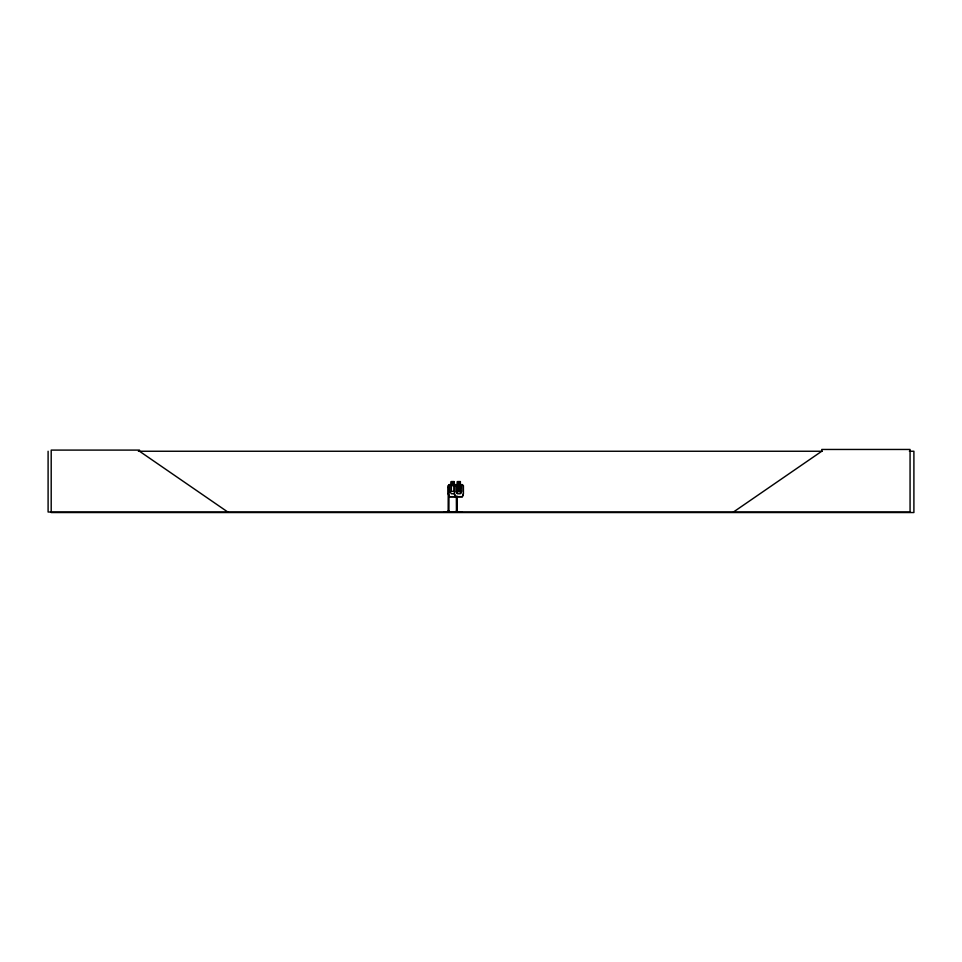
<?xml version="1.0" encoding="UTF-8"?>
<svg xmlns="http://www.w3.org/2000/svg" width="962" height="962" viewBox="0 0 962 962"><rect width="100%" height="100%" fill="white"/><g stroke="black" fill="none" stroke-linecap="round" stroke-linejoin="round"><path stroke-width="1.44" d="M463.323 493.759L462.313 496.669L449.23 496.669M455.303 496.765L454.365 493.771L454.377 485.678L455.327 484.607M454.473 485.726L455.375 484.704M733.453 512.024L821.764 451.25L821.764 449.458L910.064 449.458L910.064 512.024L48.1 512.024L48.1 451.25M138.384 451.25L822.221 451.25M909.391 451.25L913.9 451.25L913.9 512.542L51.202 512.542L51.202 450.096L139.514 450.096L139.514 451.25L227.814 512.024M454.16 481.685L451.346 481.685L451.346 484.704L449.843 485.714L449.843 491.341L451.346 493.759L454.16 493.759M460.305 481.685L457.491 481.685L457.491 484.704L455.976 485.714L455.976 491.341L457.491 493.759L460.305 493.759L461.808 491.341L461.808 485.714L460.305 484.704L460.401 481.589L457.383 481.589L457.383 484.607L454.256 484.607M460.401 484.607L462.349 484.607L463.419 485.666L463.419 493.771L462.385 496.765L449.158 496.765L448.232 493.771M449.23 484.704L462.313 484.704M448.172 487.518L449.001 487.518L448.905 512.024M448.076 511.135L449.098 511.135L449.098 512.024M457.275 511.135L456.241 511.135L456.241 512.024M457.287 485.726L456.337 485.81L458.261 489.153C454.052 493.47 457.768 494.372 458.91 489.814C460.125 494.36 463.696 493.458 459.511 489.165C463.6 485.04 459.992 484.126 458.862 488.468L456.168 484.704M455.663 485.714L454.16 484.704L454.256 481.589L451.238 481.589L451.25 484.607L449.194 484.607L448.232 485.678L448.172 512.024L448.268 511.135M454.473 493.759L455.375 496.669M462.049 512.024L443.65 512.024M457.166 496.164L457.166 512.024L457.07 511.135M456.349 496.164L456.445 512.024M448.328 485.726L448.328 493.759M453.655 482.19L451.851 482.19L451.851 483.201L453.655 483.201L453.655 482.19M459.8 482.19L457.984 482.19L457.984 483.201L459.8 483.201L459.8 482.19M454.16 485.714L451.346 485.714L451.346 491.341L454.16 491.341L454.16 485.714M460.305 485.714L457.491 485.714L457.491 491.341L460.305 491.341L460.305 485.714"/></g></svg>
